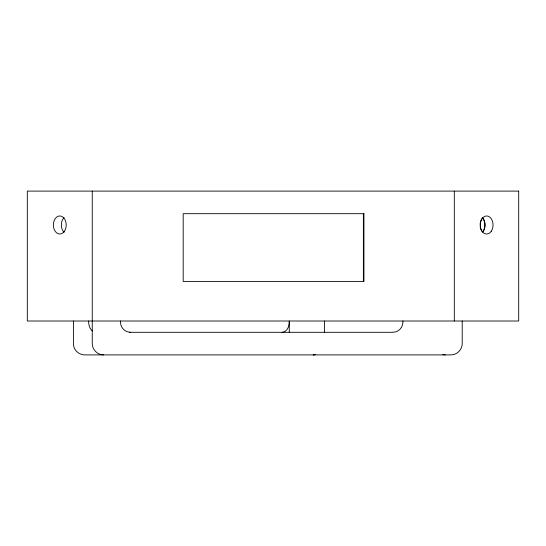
<?xml version="1.0" encoding="UTF-8"?>
<svg xmlns="http://www.w3.org/2000/svg" width="546" height="546" viewBox="0 0 546 546"><rect width="100%" height="100%" fill="white"/><g stroke="black" fill="none" stroke-linecap="round" stroke-linejoin="round"><path stroke-width="0.82" d="M315.008 354.62L313.24 354.9L315.022 354.62M129.402 332.309L392.745 332.309A10.169 10.169 0 0 0 402.907 322.14L402.907 321.007M442.758 354.62L445.27 354.9M103.549 354.9C97.509 354.968 92.185 349.645 92.254 343.605L92.254 191.1M462.216 321.007L462.216 343.605C462.285 349.645 456.961 354.968 450.921 354.9L84.691 354.9C78.692 354.9 73.205 349.706 73.417 343.605L73.417 321.007M454.313 191.1L454.313 321.007M363.37 213.691L363.37 281.47M324.467 321.007L324.467 332.726M289.271 321.007L289.271 332.309M120.495 321.007L120.495 322.14A10.169 10.169 0 0 0 130.665 332.309M88.698 321.007L88.698 322.14A10.169 7.221 -90 0 0 92.308 330.944M482.043 231.463A9.036 6.388 -90 0 1 480.146 225.894M480.132 224.324A9.036 6.388 -90 0 1 481.927 218.68M64.066 232.391A9.036 6.415 -90 0 1 64.066 217.588M482.978 218.516A9.036 6.388 -90 0 1 483.094 231.299M482.214 217.465A9.036 6.388 -90 0 1 482.459 232.268M289.271 322.14A10.169 7.221 -90 0 1 282.057 332.309M518.7 191.1L27.3 191.1L27.3 321.007L518.7 321.007L518.7 191.1M363.936 213.691L183.19 213.691L183.19 281.47L363.936 281.47L363.936 213.691M64.332 231.381A9.036 6.415 -90 0 0 61.452 216.257A9.036 6.415 -90 0 0 53.59 227.327A9.036 6.415 -90 0 0 64.332 231.381M491.284 231.224A9.036 6.388 -90 0 0 488.165 216.209A9.036 6.388 -90 0 0 480.528 227.532A9.036 6.388 -90 0 0 491.284 231.224"/></g></svg>
